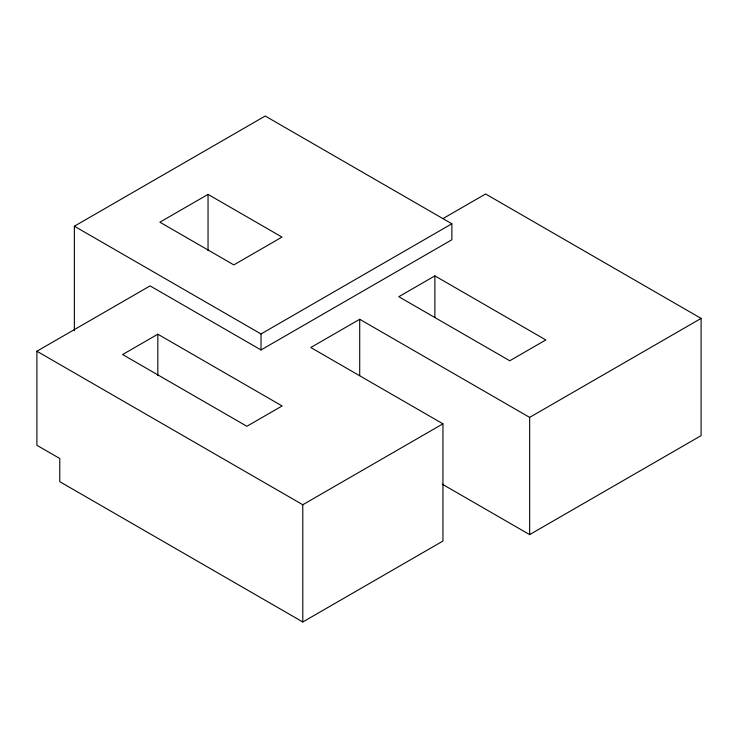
<?xml version="1.0" encoding="UTF-8"?>
<svg xmlns="http://www.w3.org/2000/svg" width="738" height="738" viewBox="0 0 738 738"><rect width="100%" height="100%" fill="white"/><g stroke="black" fill="none" stroke-linecap="round" stroke-linejoin="round"><path stroke-width="1.11" d="M74.372 330.707L74.372 226.206L265.219 116.023L451.868 223.78L451.868 239.767L261.021 349.95L150.082 285.892L36.9 351.233L36.9 445.291L59.76 458.492L59.76 481.665L302.792 621.977L442.948 541.055L442.948 423.824L310.79 347.524L359.71 319.277L529.644 417.385L701.1 318.401L701.1 435.632L529.644 534.616L442.2 484.128M208.042 194.389L159.878 222.193L233.826 264.887L281.99 237.083L208.042 194.389L208.042 250.662M157.831 334.203L122.609 354.544L246.879 426.287L282.101 405.955L157.831 334.203L157.831 375.577M442.966 218.596L485.604 193.983L701.1 318.401M74.372 226.206L261.021 333.963L451.868 223.78M434.876 275.883L398.797 296.713L509.764 360.771L545.834 339.941L434.876 275.883L434.876 317.257M36.9 351.233L302.792 504.746L442.948 423.824M529.644 417.385L529.644 534.616M359.71 319.277L359.71 375.596M302.792 504.746L302.792 621.977M261.021 333.963L261.021 349.95"/></g></svg>
